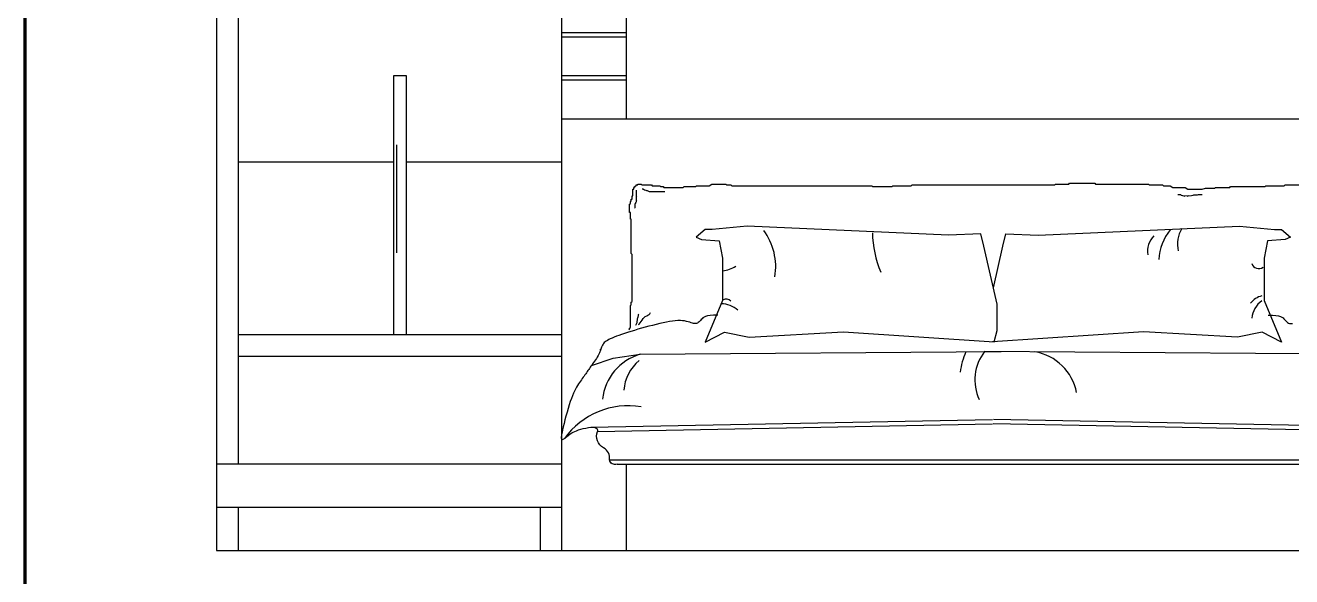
# Model space of a CAD drawing. Header units: millimetres. Extents: x -6165 to 15297, y -629 to 15029.
# Drawn here: x 4716 to 7055, y 8261 to 9280 of the extents above; entities that cross this region are included whole.
import ezdxf

# ---------------------------------------------------------------- set-up
doc = ezdxf.new("R2010")
doc.units = ezdxf.units.MM
for name, color, linetype in [('furn_dwgmodels.com', 18, 'Continuous'), ('h', 250, 'Continuous'), ('wall', 5, 'Continuous')]:
    doc.layers.add(name, color=color, linetype=linetype)

msp = doc.modelspace()

# ---------------------------------------------------------------- linework, layer by layer
at = {"color": 250, "lineweight": 90}
msp.add_lwpolyline([(4715.988, 10600), (8315.988, 10600), (8315.988, 6500), (4715.988, 6500)], close=True, dxfattribs=at)
at = {"color": 7}
msp.add_lwpolyline([(4715.988, 10600), (8315.988, 10600), (8315.988, 6500), (4715.988, 6500)], close=True, dxfattribs=at)
at = {"layer": 'furn_dwgmodels.com', "color": 0}
for p, q in [((5826.261, 9265.941), (5706.736, 9265.941)), ((5826.261, 9257.973), (5706.736, 9257.973)), ((5826.261, 9186.258), (5706.736, 9186.258)), ((5826.261, 9178.29), (5706.736, 9178.29)), ((5401.688, 9059.273), (5401.688, 8859.559)), ((5844.44, 8975.103), (5844.44, 8953.993)), ((5844.44, 8965.169), (5845.062, 8963.927)), ((5855.624, 8977.587), (5856.866, 8977.587)), ((5856.866, 8977.587), (5858.109, 8976.966)), ((5858.109, 8976.966), (5859.973, 8975.724)), ((5859.973, 8975.724), (5862.458, 8975.103)), ((5862.458, 8975.103), (5863.7, 8974.482)), ((5863.7, 8974.482), (5864.943, 8974.482)), ((5864.943, 8974.482), (5868.671, 8972.62)), ((5868.671, 8972.62), (5897.25, 8972.62)), ((6845.323, 8967.592), (6849.772, 8967.592)), ((6849.772, 8967.592), (6851.043, 8966.322)), ((6851.043, 8966.322), (6853.585, 8965.687)), ((6853.585, 8965.687), (6854.856, 8965.052)), ((6854.856, 8965.052), (6870.107, 8965.687)), ((6856.762, 8965.052), (6858.033, 8964.417)), ((6862.481, 8964.417), (6863.752, 8965.052)), ((6865.023, 8965.052), (6866.294, 8965.687)), ((6870.107, 8965.687), (6873.285, 8966.322)), ((6873.285, 8966.322), (6874.556, 8966.957)), ((6874.556, 8966.957), (6881.546, 8966.957)), ((6881.546, 8966.957), (6883.453, 8967.592)), ((6883.453, 8967.592), (6889.808, 8967.592)), ((5842.577, 8950.889), (5841.955, 8949.647)), ((5841.955, 8949.647), (5841.955, 8942.817)), ((5841.955, 8942.817), (5842.577, 8942.196)), ((5843.819, 8952.751), (5842.577, 8950.889)), ((5844.44, 8953.993), (5843.819, 8952.751)), ((5845.062, 8956.477), (5844.44, 8955.235)), ((5843.819, 8726.749), (5843.198, 8725.507)), ((5844.44, 8727.99), (5843.819, 8726.749)), ((5845.062, 8729.232), (5844.44, 8727.99)), ((5845.683, 8730.474), (5845.062, 8729.232)), ((5846.304, 8737.925), (5845.683, 8730.474)), ((5846.304, 8735.441), (5845.683, 8734.199)), ((5846.926, 8739.166), (5846.304, 8737.925)), ((5847.547, 8740.408), (5846.926, 8739.166)), ((5848.168, 8743.513), (5847.547, 8740.408)), ((5848.789, 8745.996), (5848.168, 8744.754)), ((5848.168, 8744.754), (5848.168, 8743.513)), ((5848.789, 8727.37), (5850.032, 8727.99)), ((5850.032, 8727.99), (5851.896, 8730.474)), ((5851.896, 8730.474), (5855.624, 8735.441)), ((5855.624, 8735.441), (5857.487, 8738.546)), ((5857.487, 8738.546), (5858.73, 8739.787)), ((5858.73, 8739.787), (5859.973, 8740.408)), ((5859.973, 8740.408), (5861.215, 8741.65)), ((5861.215, 8741.65), (5864.322, 8742.892)), ((5864.322, 8742.892), (5866.185, 8744.134)), ((5866.185, 8744.134), (5868.671, 8745.375)), ((5868.671, 8745.375), (5869.913, 8746.617)), ((5869.913, 8746.617), (5870.534, 8747.859)), ((5870.534, 8747.859), (5871.156, 8749.101)), ((5778.451, 8679.544), (5778.451, 8681.629)), ((5795.011, 8477.077), (7212.127, 8477.077))]:
    msp.add_line(p, q, dxfattribs=at)
for points in [[(5419.876, 8708.158), (5419.876, 9186.258), (5395.971, 9186.258), (5395.971, 8708.158)], [(5772.858, 8529.737), (6502.889, 8543.796)], [(7234.28, 8529.737), (6504.249, 8543.796)]]:
    msp.add_lwpolyline(points, dxfattribs=at)
for centre, radius, start, end in [((5989.248, 8833.804), 113.005, 350.601338, 36.482482), ((6477.848, 8899.95), 196.918, 180.958109, 202.679781), ((6828.611, 8862.278), 39.592, 134.161472, 188.919153), ((6905.74, 8842.599), 95.586, 141.430077, 177.403558), ((6897.616, 8875.713), 53.274, 147.29577, 193.752781), ((5996.482, 8885.611), 59.965, 277.724073, 302.189151), ((6994.609, 8843.495), 13.15, 195.317812, 307.861746), ((6010.501, 8761.098), 12.781, 46.088302, 115.013813), ((7010.731, 8742.097), 39.438, 105.225224, 142.078865), ((6000.904, 8717.742), 47.818, 48.729737, 89.250519), ((7026.235, 8734.743), 44.486, 125.544701, 174.894545), ((5878.517, 8578.947), 96.851, 105.953571, 173.838666), ((5899.438, 8600.604), 77.865, 129.643677, 176.07317), ((6581.386, 8619.337), 139.93, 155.867695, 171.906734), ((6555.561, 8624.8), 85.436, 141.995764, 205.049027), ((6565.344, 8583.681), 94.403, 10.853906, 80.318343), ((5830.55, 8430.614), 146.515, 80.96717, 143.993235)]:
    msp.add_arc(centre, radius, start, end, dxfattribs=at)
at = {"layer": 'h', "color": 0}
for p, q in [((5069.27, 10461.191), (5069.27, 8309.742)), ((5109.111, 10461.191), (5109.111, 8469.108)), ((5706.736, 10461.191), (5706.736, 8309.742)), ((5826.261, 10341.666), (5826.261, 9106.575)), ((7300.402, 9106.575), (5706.736, 9106.575)), ((5395.971, 9026.891), (5109.111, 9026.891)), ((5706.736, 9026.891), (5419.876, 9026.891)), ((5706.736, 8708.158), (5109.111, 8708.158)), ((5706.736, 8668.317), (5109.111, 8668.317)), ((5706.736, 8469.108), (5069.27, 8469.108)), ((5809.104, 8469.108), (7198.034, 8469.108)), ((5826.261, 8469.108), (5826.261, 8309.742)), ((5706.736, 8389.425), (5069.27, 8389.425)), ((5109.111, 8389.425), (5109.111, 8309.742)), ((5666.894, 8389.425), (5666.894, 8309.742))]:
    msp.add_line(p, q, dxfattribs=at)
for points in [[(5830.687, 8717.269), (5832.235, 8718.817), (5832.235, 8720.364), (5833.784, 8721.912), (5833.784, 8762.147), (5835.332, 8763.695), (5835.332, 8768.337), (5836.881, 8769.885), (5836.881, 8856.546), (5835.332, 8858.094), (5835.332, 8921.542), (5833.784, 8921.542), (5833.784, 8933.922), (5832.235, 8933.922), (5832.235, 8949.397), (5833.784, 8950.945), (5833.784, 8954.04), (5835.332, 8955.587), (5835.332, 8958.683), (5836.881, 8958.683), (5836.881, 8964.873), (5838.429, 8964.873), (5838.429, 8977.253), (5839.978, 8977.253), (5839.978, 8980.348), (5841.526, 8980.348), (5841.526, 8981.895), (5843.075, 8981.895), (5843.075, 8983.443), (5844.623, 8983.443), (5844.623, 8984.99), (5847.72, 8984.99), (5847.72, 8986.538), (5853.914, 8986.538), (5855.463, 8984.99), (5872.497, 8984.99), (5874.045, 8983.443), (5887.982, 8983.443), (5889.53, 8981.895), (5894.176, 8981.895), (5895.724, 8980.348), (5931.34, 8980.348), (5932.889, 8981.895), (5954.568, 8981.895), (5956.117, 8983.443), (5979.344, 8983.443), (5983.99, 8986.538), (6010.315, 8986.538), (6011.863, 8984.99), (6019.606, 8984.99), (6021.154, 8983.443), (6279.757, 8983.443), (6281.306, 8981.895), (6316.921, 8981.895), (6318.47, 8983.443), (6352.537, 8983.443), (6354.086, 8984.99), (6617.334, 8984.99), (6618.883, 8986.538), (6643.659, 8986.538), (6645.207, 8988.085), (6691.663, 8988.085), (6693.212, 8986.538), (6790.768, 8986.538), (6792.317, 8984.99), (6817.093, 8984.99), (6818.642, 8983.443), (6831.03, 8983.443), (6835.675, 8980.348), (6858.903, 8980.348), (6863.549, 8977.253), (6889.873, 8977.253), (6896.067, 8978.8), (6913.101, 8978.8), (6914.65, 8980.348), (6940.975, 8980.348), (6942.523, 8981.895), (7006.012, 8981.895), (7007.561, 8983.443), (7041.628, 8983.443), (7043.177, 8984.99), (7156.219, 8984.99)], [(5984.8, 8902.341), (5971.848, 8902.341), (5955.246, 8888.46), (5965.373, 8884.362), (5997.752, 8881.783), (6004.228, 8849.436), (6004.228, 8771.803), (5971.917, 8694.519), (6007.95, 8713.298), (6053.16, 8703.748), (6227.361, 8713.579), (6506.008, 8695), (6511.262, 8715.991), (6511.262, 8764.972), (6486.746, 8871.68), (6481.493, 8894.545), (6421.578, 8892.084), (6049.56, 8908.811), (5984.8, 8902.341)], [(7023.973, 8902.341), (7036.925, 8902.341), (7053.527, 8888.46), (7043.401, 8884.362), (7011.021, 8881.783), (7004.545, 8849.436), (7004.545, 8771.803), (7036.856, 8694.519), (7000.824, 8713.298), (6955.614, 8703.748), (6781.413, 8713.579), (6502.765, 8695), (6502.71, 8695.22)], [(6504.387, 8794.896), (6522.027, 8871.68), (6527.28, 8894.545), (6587.195, 8892.084), (6959.214, 8908.811), (7023.973, 8902.341)], [(5995.298, 8744.683), (5987.411, 8744.482), (5981.148, 8743.917), (5976.278, 8743.047), (5972.568, 8741.929), (5969.786, 8740.621), (5967.701, 8739.182), (5966.08, 8737.669), (5964.691, 8736.14), (5963.338, 8734.65), (5961.967, 8733.243), (5960.561, 8731.958), (5959.102, 8730.837), (5957.573, 8729.92), (5955.956, 8729.247), (5954.234, 8728.859), (5952.388, 8728.795), (5950.4, 8729.076), (5948.244, 8729.638), (5945.89, 8730.397), (5943.311, 8731.268), (5940.479, 8732.168), (5937.366, 8733.011), (5933.943, 8733.713), (5930.183, 8734.191), (5926.064, 8734.377), (5921.594, 8734.275), (5916.786, 8733.907), (5911.654, 8733.292), (5906.213, 8732.452), (5900.476, 8731.409), (5894.459, 8730.183), (5888.174, 8728.795), (5881.645, 8727.267), (5874.933, 8725.62), (5868.109, 8723.874), (5861.243, 8722.051), (5854.404, 8720.171), (5847.665, 8718.257), (5841.094, 8716.328), (5834.762, 8714.407), (5828.73, 8712.511), (5823.026, 8710.65), (5817.667, 8708.832), (5812.669, 8707.062), (5808.051, 8705.349), (5803.831, 8703.699), (5800.026, 8702.12), (5796.653, 8700.617), (5793.72, 8699.194), (5791.196, 8697.826), (5789.036, 8696.486), (5787.201, 8695.147), (5785.647, 8693.779), (5784.331, 8692.355), (5783.213, 8690.847), (5782.25, 8689.226), (5781.399, 8687.472), (5780.623, 8685.587), (5779.881, 8683.583), (5779.137, 8681.47), (5778.349, 8679.259), (5777.482, 8676.96), (5776.494, 8674.583), (5775.348, 8672.14), (5774.018, 8669.642), (5772.53, 8667.109), (5770.923, 8664.563), (5769.234, 8662.023), (5767.504, 8659.511), (5765.769, 8657.049), (5764.07, 8654.656), (5762.445, 8652.355), (5760.922, 8650.16), (5759.487, 8648.056), (5758.115, 8646.022), (5756.782, 8644.037), (5755.462, 8642.08), (5754.132, 8640.131), (5752.768, 8638.167), (5751.343, 8636.168), (5749.84, 8634.115), (5748.262, 8631.995), (5746.622, 8629.798), (5744.929, 8627.512), (5743.193, 8625.129), (5741.426, 8622.637), (5739.638, 8620.025), (5737.84, 8617.283), (5736.038, 8614.392), (5734.23, 8611.297), (5732.407, 8607.935), (5730.563, 8604.243), (5728.691, 8600.158), (5726.784, 8595.616), (5724.835, 8590.554), (5722.836, 8584.908), (5720.79, 8578.659), (5718.729, 8571.953), (5716.697, 8564.98), (5714.735, 8557.93), (5712.885, 8550.992), (5711.19, 8544.356), (5709.692, 8538.212), (5708.433, 8532.749), (5707.447, 8528.116), (5706.731, 8524.291), (5706.276, 8521.21), (5706.07, 8518.81), (5706.103, 8517.029), (5706.365, 8515.803), (5706.845, 8515.069), (5707.533, 8514.764), (5708.415, 8514.826), (5709.473, 8515.208), (5710.684, 8515.864), (5712.027, 8516.748), (5713.479, 8517.813), (5715.019, 8519.014), (5716.626, 8520.306), (5718.277, 8521.642), (5719.965, 8522.984), (5721.743, 8524.324), (5723.677, 8525.664), (5725.834, 8527.002), (5728.281, 8528.338), (5731.084, 8529.674), (5734.31, 8531.009), (5738.027, 8532.342), (5742.256, 8533.661), (5746.842, 8534.895), (5751.586, 8535.962), (5756.287, 8536.778), (5760.747, 8537.259), (5764.764, 8537.323), (5768.14, 8536.885), (5770.674, 8535.862), (5772.228, 8534.206), (5772.9, 8532.004), (5772.858, 8529.737)], [(7011.84, 8744.683), (7019.727, 8744.482), (7025.99, 8743.917), (7030.86, 8743.047), (7034.57, 8741.929), (7037.352, 8740.621), (7039.437, 8739.182), (7041.058, 8737.669), (7042.447, 8736.14), (7043.8, 8734.65), (7045.171, 8733.243), (7046.577, 8731.958), (7048.036, 8730.837), (7049.565, 8729.92), (7051.182, 8729.247), (7052.904, 8728.859), (7054.75, 8728.795), (7056.738, 8729.076)], [(5761.946, 8651.636), (5801.724, 8664.881), (5851.897, 8672.067)], [(5851.897, 8672.067), (6518.898, 8677.405)], [(7155.241, 8672.067), (6488.24, 8677.405)], [(5760.747, 8537.259), (6502.751, 8551.763)], [(7242.374, 8537.323), (6504.387, 8551.763)]]:
    msp.add_lwpolyline(points, dxfattribs=at)
msp.add_lwpolyline([(5809.104, 8469.108, -0.46380623), (5795.011, 8477.077, 0.32676243), (5784.179, 8499.372, -0.36578475), (5772.858, 8529.737)], format="xyb", dxfattribs=at)
at = {"layer": 'wall', "color": 0}
msp.add_line((5069.27, 8309.742), (7937.868, 8309.742), dxfattribs=at)

doc.saveas('drawing.dxf')
